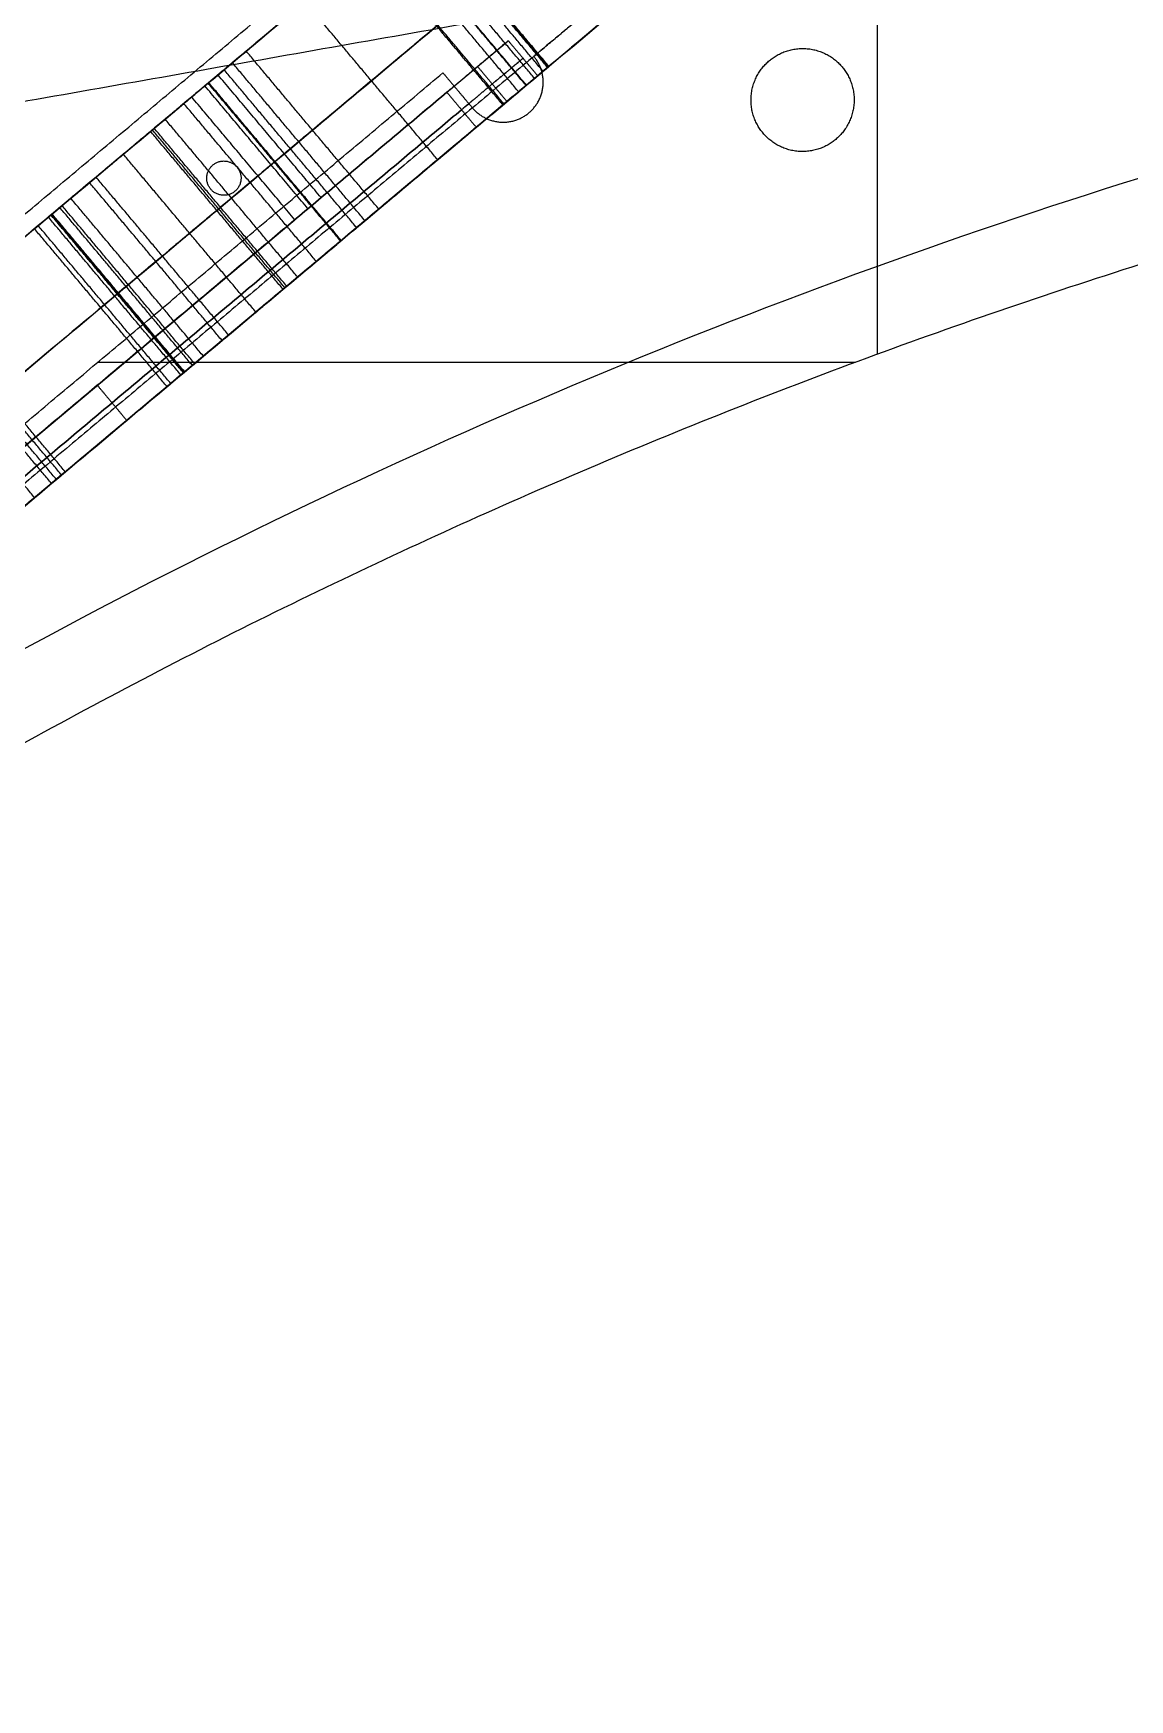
# Model space of a CAD drawing. Header units: millimetres. Extents: x -610 to 610, y -610 to 610.
# Drawn here: x -259.2 to -163.5, y 388 to 533.6 of the extents above; entities that cross this region are included whole.
import ezdxf

# ---------------------------------------------------------------- set-up
doc = ezdxf.new("R2010")
doc.units = ezdxf.units.MM
doc.layers.add('base', color=7, linetype='Continuous', true_color=0xffecbc)

msp = doc.modelspace()

# ---------------------------------------------------------------- linework, layer by layer
at = {"layer": 'base'}
for p, q in [((-188.13, 576.06, 122.97), (-272.59, 505.19, 122.97)), ((-176.56, 562.27, 122.97), (-261.02, 491.41, 122.97)), ((-185.56, 545.73, 230.97), (-185.56, 505.53, 230.97)), ((-185.56, 545.73, 212.97), (-185.56, 505.53, 212.97)), ((-234.1, 519.21, 221.97), (-217.77, 532.91, 221.97)), ((-270.87, 488.35, 221.97), (-236.4, 517.28, 221.97)), ((-253.6, 504.83, 230.97), (-187.46, 504.83, 230.97)), ((-253.6, 504.83, 212.97), (-187.46, 504.83, 212.97)), ((-253.64, 502.82, 230.97), (-253.64, 502.82, 212.97))]:
    msp.add_line(p, q, dxfattribs=at)
at = {"layer": 'base', "extrusion": (0, 0, -1)}
for centre, radius in [((0, 0, 3.53), 610), ((0, 0, 4.53), 610), ((0, 0, -2.48), 607.51), ((0, 0, 10.54), 607.51), ((0, 0, -4.97), 601.5), ((0, 0, 13.03), 601.5)]:
    msp.add_circle(centre, radius, dxfattribs=at)
at = {"layer": 'base'}
for centre, radius in [((0, 0, 249.47), 610), ((0, 0, 250.47), 610), ((0, 0, 243.46), 607.51), ((0, 0, 256.48), 607.51), ((0, 0, 240.97), 601.5), ((0, 0, 258.97), 601.5)]:
    msp.add_circle(centre, radius, dxfattribs=at)
for points, weights, degree, knots in [([(-495.2, -356.2, -4.03), (-851.4, 139, -4.03), (-356.2, 495.2, -4.03), (139, 851.4, -4.03), (495.2, 356.2, -4.03), (851.4, -139, -4.03), (356.2, -495.2, -4.03), (-139, -851.4, -4.03), (-495.2, -356.2, -4.03)], [1, 0.707106781187, 1, 0.707106781187, 1, 0.707106781187, 1, 0.707106781187, 1], 2, [0, 0, 0, 958.185759, 958.185759, 1916.371519, 1916.371519, 2874.557278, 2874.557278, 3832.743037, 3832.743037, 3832.743037]), ([(-610, 0, 249.97), (-610, -610, 249.97), (0, -610, 249.97), (610, -610, 249.97), (610, 0, 249.97), (610, 610, 249.97), (0, 610, 249.97), (-610, 610, 249.97), (-610, 0, 249.97)], [1, 0.707106781187, 1, 0.707106781187, 1, 0.707106781187, 1, 0.707106781187, 1], 2, [0, 0, 0, 958.185759, 958.185759, 1916.371519, 1916.371519, 2874.557278, 2874.557278, 3832.743037, 3832.743037, 3832.743037]), ([(32.65, -544.76, 240.97), (-510.36, -577.3, 240.97), (-544.65, -34.4, 240.97), (-578.93, 508.51, 240.97), (-36.14, 544.54, 240.97), (506.65, 580.56, 240.97), (544.42, 37.89, 240.97), (582.18, -504.79, 240.97), (39.63, -544.29, 240.97)], [1, 0.708239625255, 1, 0.708239625255, 1, 0.708239625255, 1, 0.708239625255, 1], 2, [654.018286, 654.018286, 654.018286, 1509.504571, 1509.504571, 2364.990855, 2364.990855, 3220.47714, 3220.47714, 4075.963425, 4075.963425, 4075.963425]), ([(32.65, -544.76, 244.97), (-510.36, -577.3, 244.97), (-544.65, -34.4, 244.97), (-578.93, 508.51, 244.97), (-36.14, 544.54, 244.97), (506.65, 580.56, 244.97), (544.42, 37.89, 244.97), (582.18, -504.79, 244.97), (39.63, -544.29, 244.97)], [1, 0.708239625255, 1, 0.708239625255, 1, 0.708239625255, 1, 0.708239625255, 1], 2, [654.018286, 654.018286, 654.018286, 1509.504571, 1509.504571, 2364.990855, 2364.990855, 3220.47714, 3220.47714, 4075.963425, 4075.963425, 4075.963425]), ([(32.65, -544.76, 242.97), (-510.36, -577.3, 242.97), (-544.65, -34.4, 242.97), (-578.93, 508.51, 242.97), (-36.14, 544.54, 242.97), (506.65, 580.56, 242.97), (544.42, 37.89, 242.97), (582.18, -504.79, 242.97), (39.63, -544.29, 242.97)], [1, 0.708239625255, 1, 0.708239625255, 1, 0.708239625255, 1, 0.708239625255, 1], 2, [654.018286, 654.018286, 654.018286, 1509.504571, 1509.504571, 2364.990855, 2364.990855, 3220.47714, 3220.47714, 4075.963425, 4075.963425, 4075.963425]), ([(-223.13, 528.41, 212.97), (-223.13, 528.41, 209.47), (-220.45, 530.66, 209.47), (-217.77, 532.91, 209.47), (-217.77, 532.91, 212.97)], [1, 0.707106781187, 1, 0.707106781187, 1], 2, [607.193594, 607.193594, 607.193594, 612.691382, 612.691382, 618.189169, 618.189169, 618.189169]), ([(-217.77, 532.91, 230.97), (-217.77, 532.91, 234.47), (-220.45, 530.66, 234.47), (-223.13, 528.41, 234.47), (-223.13, 528.41, 230.97)], [1, 0.707106781187, 1, 0.707106781187, 1], 2, [636.189169, 636.189169, 636.189169, 641.686956, 641.686956, 647.184743, 647.184743, 647.184743]), ([(-221.85, 526.88, 212.97), (-221.85, 526.88, 209.47), (-219.17, 529.13, 209.47), (-216.48, 531.38, 209.47), (-216.48, 531.38, 212.97)], [1, 0.707106781187, 1, 0.707106781187, 1], 2, [607.193594, 607.193594, 607.193594, 612.691382, 612.691382, 618.189169, 618.189169, 618.189169]), ([(-216.48, 531.38, 230.97), (-216.48, 531.38, 234.47), (-219.17, 529.13, 234.47), (-221.85, 526.88, 234.47), (-221.85, 526.88, 230.97)], [1, 0.707106781187, 1, 0.707106781187, 1], 2, [636.189169, 636.189169, 636.189169, 641.686956, 641.686956, 647.184743, 647.184743, 647.184743]), ([(-220.9, 527.05, 230.97), (-218.65, 524.37, 230.97), (-215.97, 526.61, 230.97), (-213.29, 528.86, 230.97), (-215.54, 531.55, 230.97)], [1, 0.707106781187, 1, 0.707106781187, 1], 2, [-862.13514, -862.13514, -862.13514, -856.637353, -856.637353, -851.139566, -851.139566, -851.139566]), ([(-220.9, 527.05, 212.97), (-218.65, 524.37, 212.97), (-215.97, 526.61, 212.97), (-213.29, 528.86, 212.97), (-215.54, 531.55, 212.97)], [1, 0.707106781187, 1, 0.707106781187, 1], 2, [-862.13514, -862.13514, -862.13514, -856.637353, -856.637353, -851.139566, -851.139566, -851.139566]), ([(-220.9, 527.05, 221.97), (-218.65, 524.37, 221.97), (-215.97, 526.61, 221.97), (-213.29, 528.86, 221.97), (-215.54, 531.55, 221.97)], [1, 0.707106781187, 1, 0.707106781187, 1], 2, [-862.13514, -862.13514, -862.13514, -856.637353, -856.637353, -851.139566, -851.139566, -851.139566]), ([(-195.53, 524.84, 230.97), (-192.63, 521.39, 230.97), (-189.19, 524.29, 230.97), (-185.74, 527.18, 230.97), (-188.63, 530.63, 230.97), (-191.52, 534.07, 230.97), (-194.97, 531.18, 230.97), (-198.42, 528.29, 230.97), (-195.53, 524.84, 230.97)], [1, 0.707106781187, 1, 0.707106781187, 1, 0.707106781187, 1, 0.707106781187, 1], 2, [-676.770713, -676.770713, -676.770713, -669.70213, -669.70213, -662.633546, -662.633546, -655.564963, -655.564963, -648.496379, -648.496379, -648.496379]), ([(-195.53, 524.84, 212.97), (-192.63, 521.39, 212.97), (-189.19, 524.29, 212.97), (-185.74, 527.18, 212.97), (-188.63, 530.63, 212.97), (-191.52, 534.07, 212.97), (-194.97, 531.18, 212.97), (-198.42, 528.29, 212.97), (-195.53, 524.84, 212.97)], [1, 0.707106781187, 1, 0.707106781187, 1, 0.707106781187, 1, 0.707106781187, 1], 2, [-676.770713, -676.770713, -676.770713, -669.70213, -669.70213, -662.633546, -662.633546, -655.564963, -655.564963, -648.496379, -648.496379, -648.496379]), ([(-195.53, 524.84, 221.97), (-192.63, 521.39, 221.97), (-189.19, 524.29, 221.97), (-185.74, 527.18, 221.97), (-188.63, 530.63, 221.97), (-191.52, 534.07, 221.97), (-194.97, 531.18, 221.97), (-198.42, 528.29, 221.97), (-195.53, 524.84, 221.97)], [1, 0.707106781187, 1, 0.707106781187, 1, 0.707106781187, 1, 0.707106781187, 1], 2, [-676.770713, -676.770713, -676.770713, -669.70213, -669.70213, -662.633546, -662.633546, -655.564963, -655.564963, -648.496379, -648.496379, -648.496379]), ([(-257.91, 517.51, 149.62), (-253.25, 521.42, 146.1), (-248.58, 525.34, 142.59), (-243.91, 529.25, 139.07), (-243.5, 529.6, 138.76), (-243.05, 529.98, 138.6), (-242.57, 530.38, 138.6)], [1, 1, 1, 1, 0.977285323406, 0.977285323406, 1], 3, [1532.96252, 1532.96252, 1532.96252, 1532.96252, 1533.93889, 1533.93889, 1533.93889, 1535.771427, 1535.771427, 1535.771427, 1535.771427]), ([(-245.4, 528, 221.97), (-245.4, 528, 220.47), (-244.25, 528.97, 220.47), (-243.1, 529.93, 220.47), (-243.1, 529.93, 221.97), (-243.1, 529.93, 223.47), (-244.25, 528.97, 223.47), (-245.4, 528, 223.47), (-245.4, 528, 221.97)], [1, 0.707106781187, 1, 0.707106781187, 1, 0.707106781187, 1, 0.707106781187, 1], 2, [2511.021876, 2511.021876, 2511.021876, 2513.378071, 2513.378071, 2515.734265, 2515.734265, 2518.09046, 2518.09046, 2520.446654, 2520.446654, 2520.446654]), ([(-220.56, 525.35, 212.97), (-220.56, 525.35, 209.47), (-217.88, 527.6, 209.47), (-215.2, 529.85, 209.47), (-215.2, 529.85, 212.97)], [1, 0.707106781187, 1, 0.707106781187, 1], 2, [607.193594, 607.193594, 607.193594, 612.691382, 612.691382, 618.189169, 618.189169, 618.189169]), ([(-215.2, 529.85, 230.97), (-215.2, 529.85, 234.47), (-217.88, 527.6, 234.47), (-220.56, 525.35, 234.47), (-220.56, 525.35, 230.97)], [1, 0.707106781187, 1, 0.707106781187, 1], 2, [636.189169, 636.189169, 636.189169, 641.686956, 641.686956, 647.184743, 647.184743, 647.184743]), ([(-216.86, 528.45, 138.6), (-216.01, 529.17, 138.6), (-215.25, 529.81, 139.09), (-214.73, 530.24, 139.98), (-214.21, 530.68, 140.86), (-214.05, 530.81, 141.95), (-214.28, 530.62, 143.02)], [1, 0.930850631791, 0.930850631791, 1, 0.930850631791, 0.930850631791, 1], 3, [1554.229026, 1554.229026, 1554.229026, 1554.229026, 1557.445501, 1557.445501, 1557.445501, 1560.661976, 1560.661976, 1560.661976, 1560.661976]), ([(-252.13, 510.61, 149.62), (-247.46, 514.53, 146.1), (-242.79, 518.44, 142.59), (-238.13, 522.36, 139.07), (-237.72, 522.7, 138.76), (-237.26, 523.09, 138.6), (-236.79, 523.48, 138.6)], [1, 1, 1, 1, 0.977285323406, 0.977285323406, 1], 3, [1532.96252, 1532.96252, 1532.96252, 1532.96252, 1533.93889, 1533.93889, 1533.93889, 1535.771427, 1535.771427, 1535.771427, 1535.771427]), ([(-239.62, 521.11, 221.97), (-239.62, 521.11, 220.47), (-238.47, 522.07, 220.47), (-237.32, 523.04, 220.47), (-237.32, 523.04, 221.97), (-237.32, 523.04, 223.47), (-238.47, 522.07, 223.47), (-239.62, 521.11, 223.47), (-239.62, 521.11, 221.97)], [1, 0.707106781187, 1, 0.707106781187, 1, 0.707106781187, 1, 0.707106781187, 1], 2, [2511.021876, 2511.021876, 2511.021876, 2513.378071, 2513.378071, 2515.734265, 2515.734265, 2518.09046, 2518.09046, 2520.446654, 2520.446654, 2520.446654]), ([(-253.75, 521, 196), (-254.77, 520.15, 196.87), (-255.98, 519.13, 196.77), (-256.91, 518.34, 195.76), (-257.85, 517.56, 194.75), (-258.15, 517.31, 193.21), (-257.69, 517.7, 191.74)], [1, 0.870709860437, 0.870709860437, 1, 0.870709860437, 0.870709860437, 1], 3, [1483.018475, 1483.018475, 1483.018475, 1483.018475, 1487.451743, 1487.451743, 1487.451743, 1491.88501, 1491.88501, 1491.88501, 1491.88501]), ([(-243.74, 519.95, -13.03), (-242.78, 518.8, -13.03), (-241.63, 519.76, -13.03), (-240.48, 520.73, -13.03), (-241.44, 521.87, -13.03), (-242.41, 523.02, -13.03), (-243.55, 522.06, -13.03), (-244.7, 521.1, -13.03), (-243.74, 519.95, -13.03)], [1, 0.707106781187, 1, 0.707106781187, 1, 0.707106781187, 1, 0.707106781187, 1], 2, [3851.592593, 3851.592593, 3851.592593, 3853.948788, 3853.948788, 3856.304982, 3856.304982, 3858.661177, 3858.661177, 3861.017371, 3861.017371, 3861.017371]), ([(-243.74, 519.95, 0.97), (-242.78, 518.8, 0.97), (-241.63, 519.76, 0.97), (-240.48, 520.73, 0.97), (-241.44, 521.87, 0.97), (-242.41, 523.02, 0.97), (-243.55, 522.06, 0.97), (-244.7, 521.1, 0.97), (-243.74, 519.95, 0.97)], [1, 0.707106781187, 1, 0.707106781187, 1, 0.707106781187, 1, 0.707106781187, 1], 2, [3851.592593, 3851.592593, 3851.592593, 3853.948788, 3853.948788, 3856.304982, 3856.304982, 3858.661177, 3858.661177, 3861.017371, 3861.017371, 3861.017371]), ([(-243.74, 519.95, -4.03), (-242.78, 518.8, -4.03), (-241.63, 519.76, -4.03), (-240.48, 520.73, -4.03), (-241.44, 521.87, -4.03), (-242.41, 523.02, -4.03), (-243.55, 522.06, -4.03), (-244.7, 521.1, -4.03), (-243.74, 519.95, -4.03)], [1, 0.707106781187, 1, 0.707106781187, 1, 0.707106781187, 1, 0.707106781187, 1], 2, [3851.592593, 3851.592593, 3851.592593, 3853.948788, 3853.948788, 3856.304982, 3856.304982, 3858.661177, 3858.661177, 3861.017371, 3861.017371, 3861.017371]), ([(-236.4, 517.28, 221.97), (-236.4, 517.28, 223.47), (-235.25, 518.24, 223.47), (-234.1, 519.21, 223.47), (-234.1, 519.21, 221.97), (-234.1, 519.21, 220.47), (-235.25, 518.24, 220.47), (-236.4, 517.28, 220.47), (-236.4, 517.28, 221.97)], [1, 0.707106781187, 1, 0.707106781187, 1, 0.707106781187, 1, 0.707106781187, 1], 2, [-2520.446654, -2520.446654, -2520.446654, -2518.09046, -2518.09046, -2515.734265, -2515.734265, -2513.378071, -2513.378071, -2511.021876, -2511.021876, -2511.021876]), ([(-246.34, 503.72, 149.62), (-241.67, 507.63, 146.1), (-237.01, 511.55, 142.59), (-232.34, 515.46, 139.07), (-231.93, 515.81, 138.76), (-231.48, 516.19, 138.6), (-231, 516.59, 138.6)], [1, 1, 1, 1, 0.977285323406, 0.977285323406, 1], 3, [1532.96252, 1532.96252, 1532.96252, 1532.96252, 1533.93889, 1533.93889, 1533.93889, 1535.771427, 1535.771427, 1535.771427, 1535.771427]), ([(-247.96, 514.11, 196), (-248.98, 513.25, 196.87), (-250.19, 512.23, 196.77), (-251.13, 511.45, 195.76), (-252.07, 510.66, 194.75), (-252.36, 510.42, 193.21), (-251.9, 510.8, 191.74)], [1, 0.870709860437, 0.870709860437, 1, 0.870709860437, 0.870709860437, 1], 3, [1483.018475, 1483.018475, 1483.018475, 1483.018475, 1487.451743, 1487.451743, 1487.451743, 1491.88501, 1491.88501, 1491.88501, 1491.88501]), ([(-242.18, 507.21, 196), (-243.2, 506.36, 196.87), (-244.41, 505.34, 196.77), (-245.34, 504.55, 195.76), (-246.28, 503.77, 194.75), (-246.58, 503.52, 193.21), (-246.12, 503.91, 191.74)], [1, 0.870709860437, 0.870709860437, 1, 0.870709860437, 0.870709860437, 1], 3, [1483.018475, 1483.018475, 1483.018475, 1483.018475, 1487.451743, 1487.451743, 1487.451743, 1491.88501, 1491.88501, 1491.88501, 1491.88501])]:
    msp.add_rational_spline(points, weights, degree=degree, knots=knots, dxfattribs=at)
for points, degree in [([(101.85, 591.4, 240.97), (-98.06, 556.15, 240.97), (-297.98, 520.9, 240.97)], 2), ([(101.85, 591.4, 244.97), (-98.06, 556.15, 244.97), (-297.98, 520.9, 244.97)], 2), ([(101.85, 591.4, 242.97), (-98.06, 556.15, 242.97), (-297.98, 520.9, 242.97)], 2), ([(-496.28, 317.49, 244.97), (-346.16, 443.46, 244.97), (-196.04, 569.42, 244.97)], 2), ([(-490.49, 310.6, 244.97), (-340.37, 436.56, 244.97), (-190.25, 562.53, 244.97)], 2), ([(-484.71, 303.7, 244.97), (-334.59, 429.67, 244.97), (-184.47, 555.63, 244.97)], 2), ([(-217.04, 551.8, 0.97), (-361.48, 430.61, 0.97), (-505.92, 309.41, 0.97)], 2), ([(-215.54, 531.55, 230.97), (-207.08, 538.64, 230.97), (-198.63, 545.73, 230.97)], 2), ([(-215.54, 531.55, 212.97), (-207.08, 538.64, 212.97), (-198.63, 545.73, 212.97)], 2), ([(-215.54, 531.55, 221.97), (-207.08, 538.64, 221.97), (-198.63, 545.73, 221.97)], 2), ([(-211.25, 544.91, 0.97), (-355.69, 423.71, 0.97), (-500.13, 302.51, 0.97)], 2), ([(-214.33, 530.58, 184.18), (-220.11, 537.47, 184.18), (-225.9, 544.37, 184.18)], 2), ([(-214.28, 530.62, 143.02), (-220.06, 537.52, 143.02), (-225.85, 544.41, 143.02)], 2), ([(-214.22, 530.67, 181.93), (-220.01, 537.56, 181.93), (-225.79, 544.46, 181.93)], 2), ([(-216.18, 529.03, 172.6), (-221.96, 535.92, 172.6), (-227.75, 542.82, 172.6)], 2), ([(-215.47, 529.62, 185.89), (-221.25, 536.52, 185.89), (-227.04, 543.41, 185.89)], 2), ([(-214.73, 530.24, 139.98), (-220.52, 537.14, 139.98), (-226.3, 544.03, 139.98)], 2), ([(-242.57, 530.38, 138.6), (-237.86, 534.33, 138.6), (-233.15, 538.29, 138.6), (-228.43, 542.24, 138.6)], 3), ([(-216.86, 528.45, 138.6), (-222.65, 535.35, 138.6), (-228.43, 542.24, 138.6)], 2), ([(-216.21, 529, 152.23), (-221.99, 535.9, 152.23), (-227.78, 542.79, 152.23)], 2), ([(-218.23, 527.31, 162.35), (-224.02, 534.2, 162.35), (-229.8, 541.09, 162.35)], 2), ([(-218.14, 527.39, 161.43), (-223.92, 534.28, 161.43), (-229.71, 541.17, 161.43)], 2), ([(-218.14, 527.39, 163.28), (-223.92, 534.28, 163.28), (-229.71, 541.17, 163.28)], 2), ([(-205.47, 538.02, 0.97), (-349.91, 416.82, 0.97), (-494.35, 295.62, 0.97)], 2), ([(-223.93, 522.52, 138.6), (-229.72, 529.42, 138.6), (-235.5, 536.31, 138.6)], 2), ([(-236.79, 523.48, 138.6), (-232.07, 527.44, 138.6), (-227.36, 531.39, 138.6), (-222.65, 535.35, 138.6)], 3), ([(-217.77, 532.91, 212.97), (-216.48, 531.38, 212.97), (-215.2, 529.85, 212.97)], 2), ([(-217.77, 532.91, 212.97), (-217.77, 532.91, 221.97), (-217.77, 532.91, 230.97)], 2), ([(-217.77, 532.91, 230.97), (-216.48, 531.38, 230.97), (-215.2, 529.85, 230.97)], 2), ([(-217.77, 532.91, 221.97), (-216.48, 531.38, 221.97), (-215.2, 529.85, 221.97)], 2), ([(-229.07, 518.21, 196.14), (-234.86, 525.1, 196.14), (-240.64, 532, 196.14)], 2), ([(-216.48, 531.38, 212.97), (-216.48, 531.38, 221.97), (-216.48, 531.38, 230.97)], 2), ([(-215.54, 531.55, 230.97), (-215.54, 531.55, 221.97), (-215.54, 531.55, 212.97)], 2), ([(-194.97, 531.18, 230.97), (-194.97, 531.18, 221.97), (-194.97, 531.18, 212.97)], 2), ([(-295.21, 469.92, 230.97), (-259.34, 500.01, 230.97), (-223.47, 530.11, 230.97)], 2), ([(-295.21, 469.92, 212.97), (-259.34, 500.01, 212.97), (-223.47, 530.11, 212.97)], 2), ([(-295.21, 469.92, 221.97), (-259.34, 500.01, 221.97), (-223.47, 530.11, 221.97)], 2), ([(-241.85, 530.99, 196.57), (-243.26, 529.8, 196.57), (-244.67, 528.62, 196.57), (-246.09, 527.43, 196.57)], 3), ([(-234.1, 519.21, 221.97), (-238.6, 524.57, 221.97), (-243.1, 529.93, 221.97)], 2), ([(-231, 516.59, 138.6), (-236.79, 523.48, 138.6), (-242.57, 530.38, 138.6)], 2), ([(-230.28, 517.2, 196.57), (-236.06, 524.09, 196.57), (-241.85, 530.99, 196.57)], 2), ([(-223.47, 530.11, 230.97), (-223.47, 530.11, 221.97), (-223.47, 530.11, 212.97)], 2), ([(-223.47, 530.11, 230.97), (-222.19, 528.58, 230.97), (-220.9, 527.05, 230.97)], 2), ([(-223.47, 530.11, 212.97), (-222.19, 528.58, 212.97), (-220.9, 527.05, 212.97)], 2), ([(-223.47, 530.11, 221.97), (-222.19, 528.58, 221.97), (-220.9, 527.05, 221.97)], 2), ([(-220.45, 530.66, 209.47), (-219.17, 529.13, 209.47), (-217.88, 527.6, 209.47)], 2), ([(-220.45, 530.66, 234.47), (-219.17, 529.13, 234.47), (-217.88, 527.6, 234.47)], 2), ([(-218.14, 527.39, 163.28), (-216.83, 528.48, 169.49), (-215.53, 529.57, 175.71), (-214.22, 530.67, 181.93)], 3), ([(-214.28, 530.62, 143.02), (-215.56, 529.54, 149.16), (-216.85, 528.47, 155.29), (-218.14, 527.39, 161.43)], 3), ([(-215.2, 529.85, 212.97), (-215.2, 529.85, 221.97), (-215.2, 529.85, 230.97)], 2), ([(-188.63, 530.63, 230.97), (-188.63, 530.63, 221.97), (-188.63, 530.63, 212.97)], 2), ([(-284.14, 477.22, 212.97), (-253.64, 502.82, 212.97), (-223.13, 528.41, 212.97)], 2), ([(-223.13, 528.41, 230.97), (-253.64, 502.82, 230.97), (-284.14, 477.22, 230.97)], 2), ([(-235.25, 518.24, 220.47), (-239.75, 523.61, 220.47), (-244.25, 528.97, 220.47)], 2), ([(-235.25, 518.24, 223.47), (-239.75, 523.61, 223.47), (-244.25, 528.97, 223.47)], 2), ([(-232.4, 515.42, 196.57), (-238.18, 522.31, 196.57), (-243.97, 529.21, 196.57)], 2), ([(-232.34, 515.46, 139.07), (-238.13, 522.36, 139.07), (-243.91, 529.25, 139.07)], 2), ([(-231, 516.59, 138.6), (-226.29, 520.54, 138.6), (-221.58, 524.5, 138.6), (-216.86, 528.45, 138.6)], 3), ([(-223.13, 528.41, 212.97), (-221.85, 526.88, 212.97), (-220.56, 525.35, 212.97)], 2), ([(-223.13, 528.41, 230.97), (-221.85, 526.88, 230.97), (-220.56, 525.35, 230.97)], 2), ([(-222.19, 528.58, 230.97), (-222.19, 528.58, 221.97), (-222.19, 528.58, 212.97)], 2), ([(-282.86, 475.69, 212.97), (-252.35, 501.29, 212.97), (-221.85, 526.88, 212.97)], 2), ([(-221.85, 526.88, 230.97), (-252.35, 501.29, 230.97), (-282.86, 475.69, 230.97)], 2), ([(-234.52, 513.64, 196.57), (-240.3, 520.54, 196.57), (-246.09, 527.43, 196.57)], 2), ([(-236.4, 517.28, 221.97), (-240.9, 522.64, 221.97), (-245.4, 528, 221.97)], 2), ([(-220.9, 527.05, 230.97), (-220.9, 527.05, 221.97), (-220.9, 527.05, 212.97)], 2), ([(-281.57, 474.16, 212.97), (-251.07, 499.75, 212.97), (-220.56, 525.35, 212.97)], 2), ([(-220.56, 525.35, 230.97), (-251.07, 499.75, 230.97), (-281.57, 474.16, 230.97)], 2), ([(-236.15, 512.27, 195.84), (-241.93, 519.17, 195.84), (-247.72, 526.06, 195.84)], 2), ([(-215.97, 526.61, 230.97), (-215.97, 526.61, 221.97), (-215.97, 526.61, 212.97)], 2), ([(-248.99, 524.99, 192.42), (-250.58, 523.66, 193.62), (-252.16, 522.33, 194.81), (-253.75, 521, 196)], 3), ([(-248.67, 525.26, 193.97), (-248.78, 525.17, 193.46), (-248.89, 525.08, 192.94), (-248.99, 524.99, 192.42)], 3), ([(-237.42, 511.2, 192.42), (-243.21, 518.09, 192.42), (-248.99, 524.99, 192.42)], 2), ([(-237.26, 511.33, 193.2), (-243.05, 518.23, 193.2), (-248.83, 525.12, 193.2)], 2), ([(-237.1, 511.47, 193.97), (-242.89, 518.36, 193.97), (-248.67, 525.26, 193.97)], 2), ([(-236.06, 524.09, 196.57), (-237.47, 522.91, 196.57), (-238.89, 521.72, 196.57), (-240.3, 520.54, 196.57)], 3), ([(-195.53, 524.84, 230.97), (-195.53, 524.84, 221.97), (-195.53, 524.84, 212.97)], 2), ([(-189.19, 524.29, 230.97), (-189.19, 524.29, 221.97), (-189.19, 524.29, 212.97)], 2), ([(-239.8, 509.21, 194.21), (-245.59, 516.1, 194.21), (-251.37, 523, 194.21)], 2), ([(-242.18, 507.21, 196), (-247.96, 514.11, 196), (-253.75, 521, 196)], 2), ([(-243.55, 522.06, 0.97), (-243.55, 522.06, -6.03), (-243.55, 522.06, -13.03)], 2), ([(-241.44, 521.87, 0.97), (-241.44, 521.87, -6.03), (-241.44, 521.87, -13.03)], 2), ([(-254.32, 520.52, 175.77), (-255.92, 519.18, 168.14), (-257.52, 517.84, 160.51), (-259.12, 516.49, 152.88)], 3), ([(-257.58, 517.78, 191.34), (-256.49, 518.7, 186.15), (-255.41, 519.61, 180.96), (-254.32, 520.52, 175.77)], 3), ([(-242.75, 506.73, 175.77), (-248.53, 513.63, 175.77), (-254.32, 520.52, 175.77)], 2), ([(-243.74, 519.95, 0.97), (-243.74, 519.95, -6.03), (-243.74, 519.95, -13.03)], 2), ([(-241.63, 519.76, 0.97), (-241.63, 519.76, -6.03), (-241.63, 519.76, -13.03)], 2), ([(-245.34, 504.55, 195.76), (-251.13, 511.45, 195.76), (-256.91, 518.34, 195.76)], 2), ([(-245.15, 504.72, 164.33), (-250.93, 511.61, 164.33), (-256.72, 518.51, 164.33)], 2), ([(-244.38, 505.36, 183.56), (-250.17, 512.26, 183.56), (-255.95, 519.15, 183.56)], 2), ([(-243.21, 518.09, 192.42), (-244.79, 516.77, 193.62), (-246.38, 515.44, 194.81), (-247.96, 514.11, 196)], 3), ([(-242.89, 518.36, 193.97), (-243, 518.27, 193.46), (-243.1, 518.18, 192.94), (-243.21, 518.09, 192.42)], 3), ([(-259.12, 516.49, 152.35), (-259.12, 516.49, 151.22), (-258.66, 516.88, 150.18), (-257.91, 517.51, 149.62)], 3), ([(-247.23, 502.98, 150.77), (-253.01, 509.87, 150.77), (-258.8, 516.77, 150.77)], 2), ([(-246.34, 503.72, 149.62), (-252.13, 510.61, 149.62), (-257.91, 517.51, 149.62)], 2), ([(-246.12, 503.91, 191.74), (-251.9, 510.8, 191.74), (-257.69, 517.7, 191.74)], 2), ([(-246.06, 503.95, 191.54), (-251.84, 510.85, 191.54), (-257.63, 517.74, 191.54)], 2), ([(-246.01, 503.99, 191.34), (-251.8, 510.89, 191.34), (-257.58, 517.78, 191.34)], 2), ([(-230.28, 517.2, 196.57), (-231.69, 516.01, 196.57), (-233.1, 514.83, 196.57), (-234.52, 513.64, 196.57)], 3), ([(-247.55, 502.7, 152.88), (-253.33, 509.6, 152.88), (-259.12, 516.49, 152.88)], 2), ([(-247.55, 502.7, 152.35), (-253.33, 509.6, 152.35), (-259.12, 516.49, 152.35)], 2), ([(-259.12, 516.49, 152.88), (-259.12, 516.49, 152.7), (-259.12, 516.49, 152.53), (-259.12, 516.49, 152.35)], 3), ([(-247.55, 502.7, 152.61), (-253.33, 509.6, 152.61), (-259.12, 516.49, 152.61)], 2), ([(-248.53, 513.63, 175.77), (-250.13, 512.29, 168.14), (-251.73, 510.94, 160.51), (-253.33, 509.6, 152.88)], 3), ([(-251.8, 510.89, 191.34), (-250.71, 511.8, 186.15), (-249.62, 512.71, 180.96), (-248.53, 513.63, 175.77)], 3), ([(-237.42, 511.2, 192.42), (-239.01, 509.87, 193.62), (-240.59, 508.54, 194.81), (-242.18, 507.21, 196)], 3), ([(-237.1, 511.47, 193.97), (-237.21, 511.38, 193.46), (-237.32, 511.29, 192.94), (-237.42, 511.2, 192.42)], 3), ([(-253.33, 509.6, 152.35), (-253.33, 509.6, 151.22), (-252.87, 509.99, 150.18), (-252.13, 510.61, 149.62)], 3), ([(-253.33, 509.6, 152.88), (-253.33, 509.6, 152.7), (-253.33, 509.6, 152.53), (-253.33, 509.6, 152.35)], 3), ([(-257.63, 494.24, 185.33), (-263.42, 501.14, 185.33), (-269.2, 508.03, 185.33)], 2), ([(-257.21, 494.6, 139.63), (-263, 501.49, 139.63), (-268.78, 508.39, 139.63)], 2), ([(-256.75, 494.98, 184.18), (-262.54, 501.88, 184.18), (-268.32, 508.77, 184.18)], 2), ([(-256.43, 495.26, 142.1), (-262.21, 502.15, 142.1), (-268, 509.04, 142.1)], 2), ([(-256.43, 495.26, 182.6), (-262.21, 502.15, 182.6), (-268, 509.04, 182.6)], 2), ([(-256.43, 495.26, 162.35), (-262.21, 502.15, 162.35), (-268, 509.04, 162.35)], 2), ([(-259.11, 493.01, 138.6), (-264.89, 499.9, 138.6), (-270.68, 506.79, 138.6)], 2), ([(-242.75, 506.73, 175.77), (-244.35, 505.39, 168.14), (-245.95, 504.05, 160.51), (-247.55, 502.7, 152.88)], 3), ([(-246.01, 503.99, 191.34), (-244.92, 504.91, 186.15), (-243.84, 505.82, 180.96), (-242.75, 506.73, 175.77)], 3), ([(-184.18, 506.03, 230.97), (-184.18, 506.03, 221.97), (-184.18, 506.03, 212.97)], 2), ([(-247.55, 502.7, 152.35), (-247.55, 502.7, 151.22), (-247.09, 503.09, 150.18), (-246.34, 503.72, 149.62)], 3), ([(-253.64, 502.82, 212.97), (-252.35, 501.29, 212.97), (-251.07, 499.75, 212.97)], 2), ([(-253.64, 502.82, 230.97), (-252.35, 501.29, 230.97), (-251.07, 499.75, 230.97)], 2), ([(-247.55, 502.7, 152.88), (-247.55, 502.7, 152.7), (-247.55, 502.7, 152.53), (-247.55, 502.7, 152.35)], 3), ([(-256.43, 495.26, 182.6), (-256.43, 495.26, 183.73), (-256.89, 494.87, 184.77), (-257.63, 494.24, 185.33)], 3), ([(-256.43, 495.26, 142.1), (-256.43, 495.26, 155.6), (-256.43, 495.26, 169.1), (-256.43, 495.26, 182.6)], 3), ([(-257.63, 494.24, 185.33), (-258.76, 493.3, 186.18), (-259.89, 492.35, 187.03), (-261.02, 491.41, 187.88)], 3), ([(-261.02, 491.41, 138.6), (-260.38, 491.94, 138.6), (-259.74, 492.47, 138.6), (-259.11, 493.01, 138.6)], 3)]:
    msp.add_open_spline(points, degree=degree, dxfattribs=at)
for points, degree, knots in [([(-517.87, 301.36, 4.97), (-483.06, 330.56, 4.97), (-448.26, 359.77, 4.97), (-362.36, 431.85, 4.97), (-276.46, 503.92, 4.97), (-241.66, 533.13, 4.97), (-206.86, 562.33, 4.97)], 2, [-3870.538111, -3870.538111, -3870.538111, -3779.674133, -3779.674133, -3555.405097, -3555.405097, -3464.541264, -3464.541264, -3464.541264]), ([(-517.87, 301.36, 0.97), (-483.06, 330.56, 0.97), (-448.26, 359.77, 0.97), (-362.36, 431.85, 0.97), (-276.46, 503.92, 0.97), (-241.66, 533.13, 0.97), (-206.86, 562.33, 0.97)], 2, [-3870.538111, -3870.538111, -3870.538111, -3779.674133, -3779.674133, -3555.405097, -3555.405097, -3464.541264, -3464.541264, -3464.541264]), ([(-517.87, 301.36, 2.97), (-483.06, 330.56, 2.97), (-448.26, 359.77, 2.97), (-362.36, 431.85, 2.97), (-276.46, 503.92, 2.97), (-241.66, 533.13, 2.97), (-206.86, 562.33, 2.97)], 2, [-3870.538111, -3870.538111, -3870.538111, -3779.674133, -3779.674133, -3555.405097, -3555.405097, -3464.541264, -3464.541264, -3464.541264]), ([(-198.63, 545.73, 4.97), (-231.76, 517.93, 4.97), (-264.89, 490.13, 4.97), (-350.79, 418.06, 4.97), (-436.69, 345.98, 4.97), (-469.82, 318.18, 4.97), (-502.95, 290.38, 4.97)], 2, [-10119.748054, -10119.748054, -10119.748054, -10033.251862, -10033.251862, -9808.982826, -9808.982826, -9722.486493, -9722.486493, -9722.486493]), ([(-198.63, 545.73, 0.97), (-231.76, 517.93, 0.97), (-264.89, 490.13, 0.97), (-350.79, 418.06, 0.97), (-436.69, 345.98, 0.97), (-469.82, 318.18, 0.97), (-502.95, 290.38, 0.97)], 2, [-10119.748054, -10119.748054, -10119.748054, -10033.251862, -10033.251862, -9808.982826, -9808.982826, -9722.486493, -9722.486493, -9722.486493]), ([(-198.63, 545.73, 2.97), (-231.76, 517.93, 2.97), (-264.89, 490.13, 2.97), (-350.79, 418.06, 2.97), (-436.69, 345.98, 2.97), (-469.82, 318.18, 2.97), (-502.95, 290.38, 2.97)], 2, [-10119.748054, -10119.748054, -10119.748054, -10033.251862, -10033.251862, -9808.982826, -9808.982826, -9722.486493, -9722.486493, -9722.486493]), ([(-227.04, 543.41, 185.89), (-231.57, 539.61, 189.3), (-236.11, 535.8, 192.72), (-240.64, 532, 196.14), (-241.03, 531.67, 196.43), (-241.45, 531.32, 196.57), (-241.85, 530.99, 196.57)], 3, [1604.828417, 1604.828417, 1604.828417, 1604.828417, 1605.777251, 1605.777251, 1605.777251, 1606.01895, 1606.01895, 1606.01895, 1606.01895]), ([(-221.25, 536.52, 185.89), (-225.79, 532.71, 189.3), (-230.32, 528.91, 192.72), (-234.86, 525.1, 196.14), (-235.25, 524.78, 196.43), (-235.66, 524.43, 196.57), (-236.06, 524.09, 196.57)], 3, [1604.828417, 1604.828417, 1604.828417, 1604.828417, 1605.777251, 1605.777251, 1605.777251, 1606.01895, 1606.01895, 1606.01895, 1606.01895]), ([(-215.47, 529.62, 185.89), (-220, 525.82, 189.3), (-224.54, 522.01, 192.72), (-229.07, 518.21, 196.14), (-229.46, 517.88, 196.43), (-229.87, 517.53, 196.57), (-230.28, 517.2, 196.57)], 3, [1604.828417, 1604.828417, 1604.828417, 1604.828417, 1605.777251, 1605.777251, 1605.777251, 1606.01895, 1606.01895, 1606.01895, 1606.01895])]:
    msp.add_open_spline(points, degree=degree, knots=knots, dxfattribs=at)
for points, weights, degree in [([(-83.52, 531.99, 230.97), (-187.68, 515.64, 230.97), (-277.98, 461.22, 230.97)], [1, 0.981366959849, 1], 2), ([(-83.52, 531.99, 212.97), (-187.68, 515.64, 212.97), (-277.98, 461.22, 212.97)], [1, 0.981366959849, 1], 2), ([(-83.52, 531.99, 221.97), (-187.68, 515.64, 221.97), (-277.98, 461.22, 221.97)], [1, 0.981366959849, 1], 2), ([(-214.22, 530.67, 181.93), (-213.89, 530.95, 183.53), (-214.37, 530.54, 185.06), (-215.47, 529.62, 185.89)], [1, 0.861136950141, 0.861136950141, 1], 3), ([(-246.09, 527.43, 196.57), (-247.35, 526.37, 196.57), (-248.35, 525.53, 195.56), (-248.67, 525.26, 193.97)], [1, 0.862453453742, 0.862453453742, 1], 3), ([(-218.14, 527.39, 161.43), (-218.26, 527.28, 162.04), (-218.26, 527.28, 162.67), (-218.14, 527.39, 163.28)], [1, 0.976344518283, 0.976344518283, 1], 3), ([(-240.3, 520.54, 196.57), (-241.56, 519.48, 196.57), (-242.56, 518.64, 195.56), (-242.89, 518.36, 193.97)], [1, 0.862453453742, 0.862453453742, 1], 3), ([(-257.69, 517.7, 191.74), (-257.65, 517.73, 191.61), (-257.61, 517.76, 191.48), (-257.58, 517.78, 191.34)], [1, 0.998791017407, 0.998791017407, 1], 3), ([(-234.52, 513.64, 196.57), (-235.78, 512.58, 196.57), (-236.78, 511.74, 195.56), (-237.1, 511.47, 193.97)], [1, 0.862453453742, 0.862453453742, 1], 3), ([(-251.9, 510.8, 191.74), (-251.86, 510.84, 191.61), (-251.83, 510.86, 191.48), (-251.8, 510.89, 191.34)], [1, 0.998791017407, 0.998791017407, 1], 3), ([(-246.12, 503.91, 191.74), (-246.08, 503.94, 191.61), (-246.04, 503.97, 191.48), (-246.01, 503.99, 191.34)], [1, 0.998791017407, 0.998791017407, 1], 3), ([(-259.11, 493.01, 138.6), (-257.54, 494.32, 138.6), (-256.43, 495.26, 140.05), (-256.43, 495.26, 142.1)], [1, 0.804737854124, 0.804737854124, 1], 3)]:
    msp.add_rational_spline(points, weights, degree=degree, dxfattribs=at)

doc.saveas('drawing.dxf')
